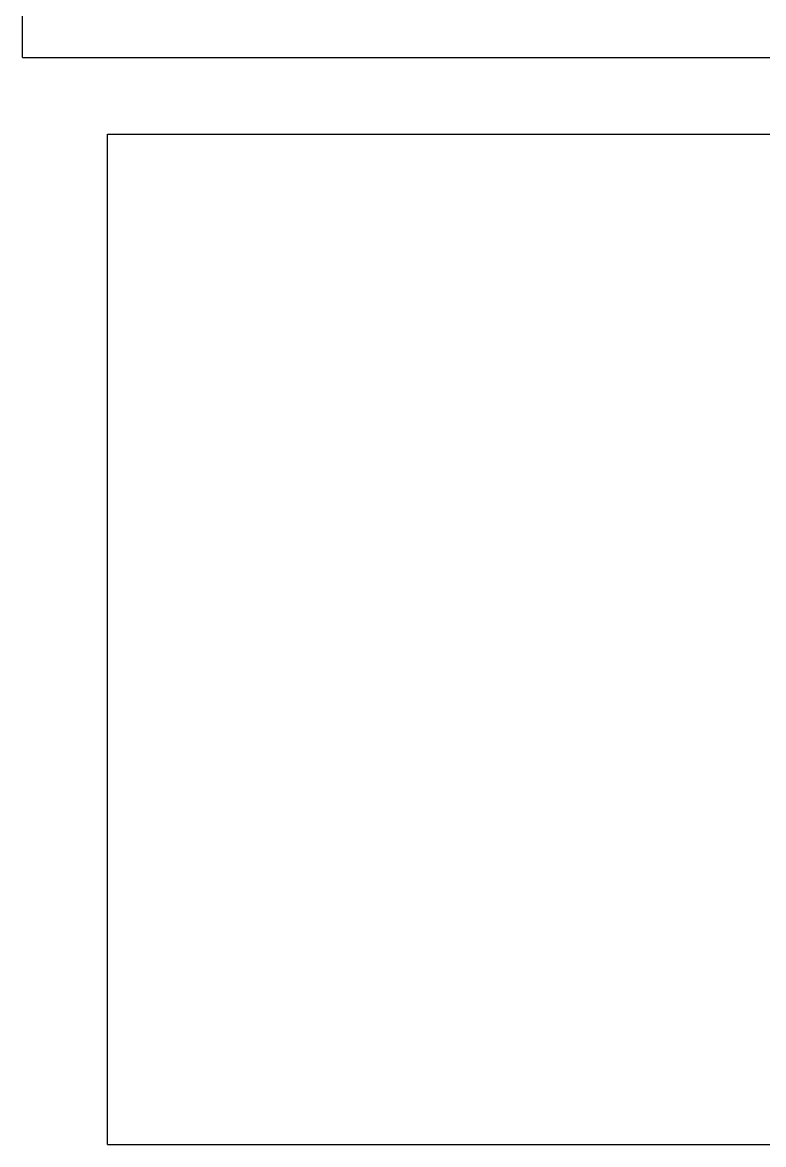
# Model space of a CAD drawing. Extents: x -360 to 379, y -342 to 365.
# Drawn here: x -360 to -176.7, y -259.6 to 18.1 of the extents above; entities that cross this region are included whole.
import ezdxf

# ---------------------------------------------------------------- set-up
doc = ezdxf.new("R2010")
doc.units = 0
doc.layers.get('0').update_dxf_attribs({"linetype": 'CONTINUOUS'})

msp = doc.modelspace()

# ---------------------------------------------------------------- linework, layer by layer
at = {"color": 8, "linetype": 'CONTINUOUS'}
for p, q in [((-359.98, 9.41), (-359.98, 303.41)), ((-359.98, 9.41), (379.02, 9.41)), ((-338.98, -9.59), (358.02, -9.59)), ((-338.98, -259.59), (-338.98, -9.59)), ((-338.98, -259.59), (358.02, -259.59))]:
    msp.add_line(p, q, dxfattribs=at)

doc.saveas('drawing.dxf')
